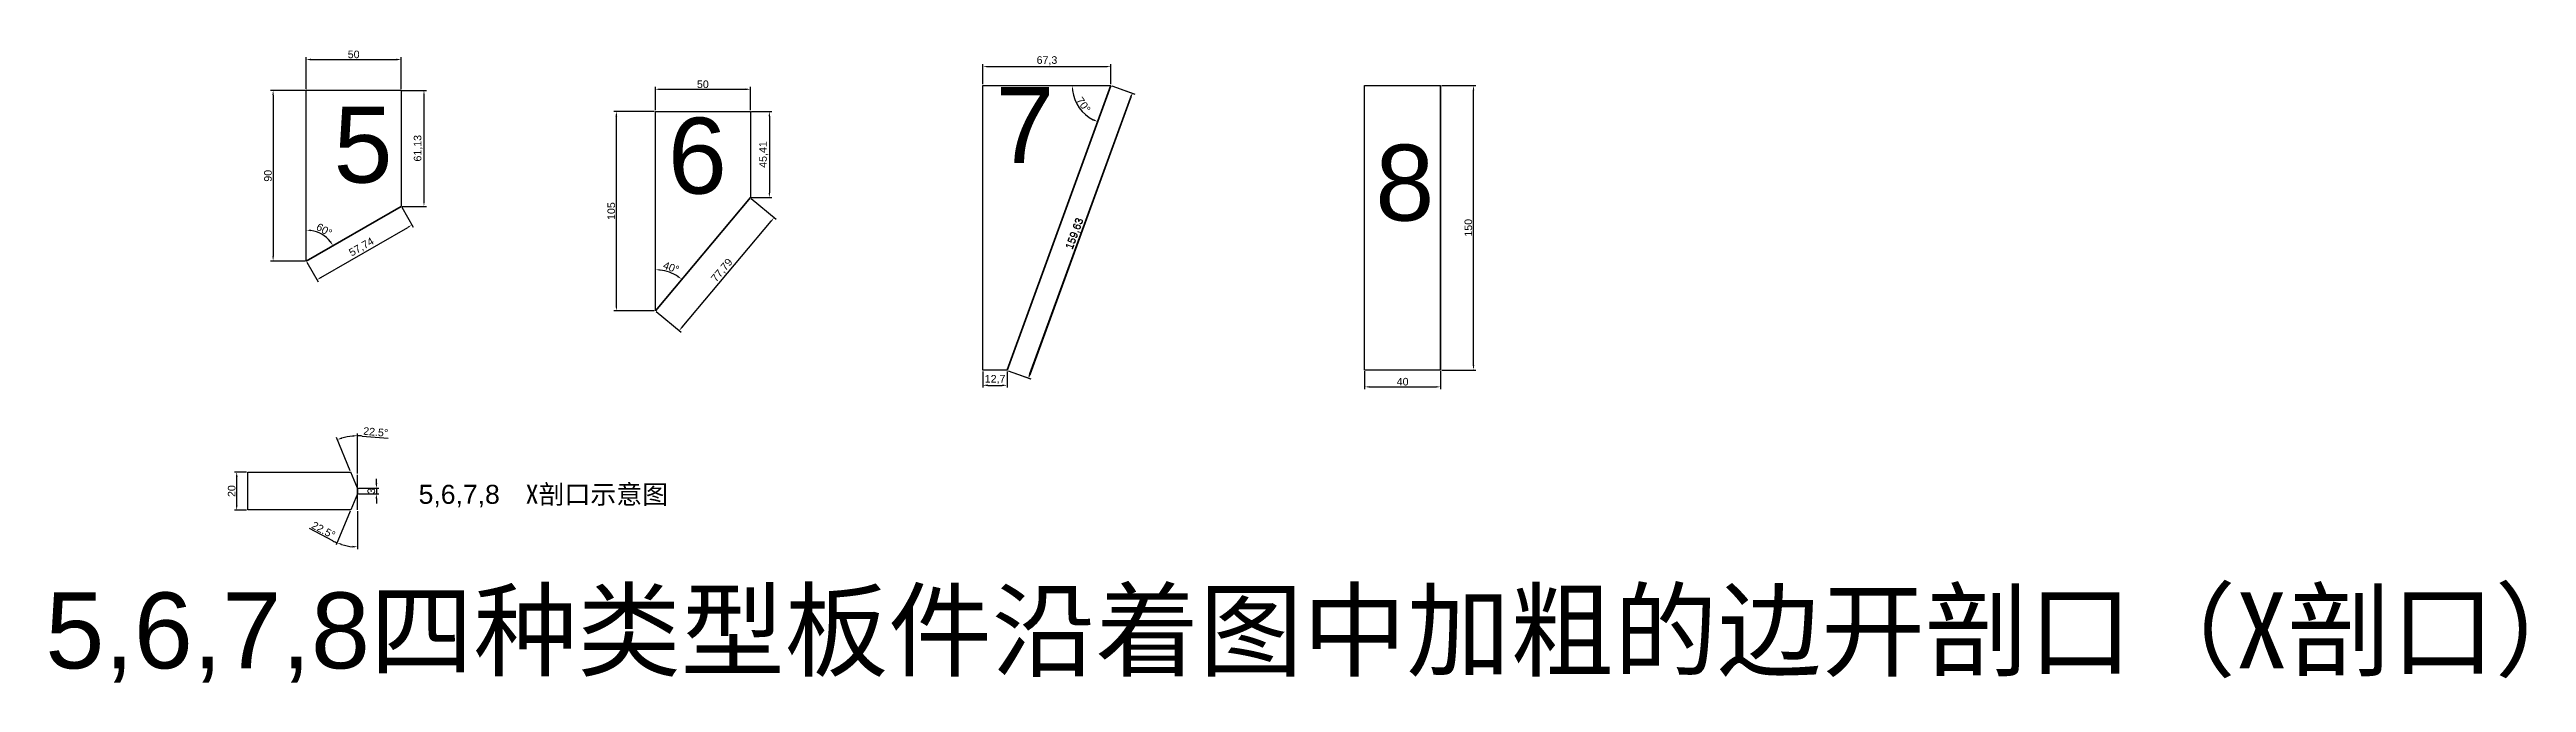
# Model space of a CAD drawing. Header units: millimetres. Extents: x 3071 to 17740, y -10095 to 4997.
# Drawn here: x 6681 to 7985, y -4010 to -3676 of the extents above; entities that cross this region are included whole.
import ezdxf

# ---------------------------------------------------------------- set-up
doc = ezdxf.new("R2010")
doc.units = ezdxf.units.MM
doc.layers.add('尺寸标注', color=6, linetype='Continuous')
doc.layers.add('标号', color=4, linetype='Continuous')
doc.styles.get("Standard").update_dxf_attribs({"font": 'arial.ttf'})
doc.dimstyles.new('ISO-25-old', dxfattribs={"dimtxt": 4, "dimasz": 2.5, "dimexe": 1.25, "dimexo": 0.625, "dimtad": 1, "dimtxsty": 'Standard', "dimcen": 2.5, "dimadec": 0, "dimazin": 0, "dimtfac": 1, "dimtmove": 0, "dimatfit": 3, "dimfxl": 1, "dimarcsym": 0})

# ---------------------------------------------------------------- blocks, each defined once
blk = doc.blocks.new('*D197')
at = {"layer": 'Defpoints', "color": 0, "transparency": 16777216}
for p in [(7373.3, -3845.4), (7413.3, -3845.4), (7413.3, -3854.2)]:
    blk.add_point(p, dxfattribs=at)
at = {"layer": '尺寸标注', "color": 0, "lineweight": -2, "transparency": 16777216}
for p, q in [((7373.3, -3846), (7373.3, -3855.4)), ((7375.8, -3854.2), (7410.8, -3854.2)), ((7413.3, -3846), (7413.3, -3855.4))]:
    blk.add_line(p, q, dxfattribs=at)
at = {"layer": '尺寸标注', "color": 0, "transparency": 16777216}
for points in [[(7375.8, -3853.8), (7375.8, -3854.6), (7373.3, -3854.2)], [(7410.8, -3853.8), (7410.8, -3854.6), (7413.3, -3854.2)]]:
    blk.add_solid(points, dxfattribs=at)
at = {"layer": '尺寸标注', "color": 0, "transparency": 16777216, "insert": (7393.3, -3851.5), "char_height": 4, "attachment_point": 5}
blk.add_mtext('40', dxfattribs=at)
blk = doc.blocks.new('*D198')
at = {"layer": 'Defpoints', "color": 0, "transparency": 16777216}
for p in [(7413.3, -3695.4), (7430.6, -3695.4), (7413.3, -3845.4)]:
    blk.add_point(p, dxfattribs=at)
at = {"layer": '尺寸标注', "color": 0, "lineweight": -2, "transparency": 16777216}
for p, q in [((7413.9, -3695.4), (7431.9, -3695.4)), ((7430.6, -3842.9), (7430.6, -3697.9)), ((7413.9, -3845.4), (7431.9, -3845.4))]:
    blk.add_line(p, q, dxfattribs=at)
at = {"layer": '尺寸标注', "color": 0, "transparency": 16777216}
for points in [[(7430.2, -3697.9), (7431, -3697.9), (7430.6, -3695.4)], [(7430.2, -3842.9), (7431, -3842.9), (7430.6, -3845.4)]]:
    blk.add_solid(points, dxfattribs=at)
at = {"layer": '尺寸标注', "color": 0, "transparency": 16777216, "insert": (7427.9, -3770.4), "char_height": 4, "attachment_point": 5, "rotation": 90}
blk.add_mtext('150', dxfattribs=at)
blk = doc.blocks.new('*D199')
at = {"layer": 'Defpoints', "color": 0, "transparency": 16777216}
for p in [(6816.2, -3698), (6798.8, -3788), (6816.2, -3788)]:
    blk.add_point(p, dxfattribs=at)
at = {"layer": '尺寸标注', "color": 0, "lineweight": -2, "transparency": 16777216}
for p, q in [((6815.6, -3698), (6797.5, -3698)), ((6798.8, -3700.5), (6798.8, -3785.5)), ((6815.6, -3788), (6797.5, -3788))]:
    blk.add_line(p, q, dxfattribs=at)
at = {"layer": '尺寸标注', "color": 0, "transparency": 16777216}
for points in [[(6798.4, -3700.5), (6799.2, -3700.5), (6798.8, -3698)], [(6798.4, -3785.5), (6799.2, -3785.5), (6798.8, -3788)]]:
    blk.add_solid(points, dxfattribs=at)
at = {"layer": '尺寸标注', "color": 0, "transparency": 16777216, "insert": (6796.1, -3743), "char_height": 4, "attachment_point": 5, "rotation": 90}
blk.add_mtext('90', dxfattribs=at)
blk = doc.blocks.new('*D200')
at = {"layer": 'Defpoints', "color": 0, "transparency": 16777216}
for p in [(6866.2, -3681.8), (6816.2, -3698), (6866.2, -3698)]:
    blk.add_point(p, dxfattribs=at)
at = {"layer": '尺寸标注', "color": 0, "lineweight": -2, "transparency": 16777216}
for p, q in [((6816.2, -3697.3), (6816.2, -3680.5)), ((6818.7, -3681.8), (6863.7, -3681.8)), ((6866.2, -3697.3), (6866.2, -3680.5))]:
    blk.add_line(p, q, dxfattribs=at)
at = {"layer": '尺寸标注', "color": 0, "transparency": 16777216}
for points in [[(6818.7, -3681.3), (6818.7, -3682.2), (6816.2, -3681.8)], [(6863.7, -3681.3), (6863.7, -3682.2), (6866.2, -3681.8)]]:
    blk.add_solid(points, dxfattribs=at)
at = {"layer": '尺寸标注', "color": 0, "transparency": 16777216, "insert": (6841.2, -3679.1), "char_height": 4, "attachment_point": 5}
blk.add_mtext('50', dxfattribs=at)
blk = doc.blocks.new('*D201')
at = {"layer": 'Defpoints', "color": 0, "transparency": 16777216}
for p in [(6979.5, -3709.1), (7000, -3709.1), (7000, -3814.1)]:
    blk.add_point(p, dxfattribs=at)
at = {"layer": '尺寸标注', "color": 0, "lineweight": -2, "transparency": 16777216}
for p, q in [((6999.4, -3709.1), (6978.2, -3709.1)), ((6979.5, -3811.6), (6979.5, -3711.6)), ((6999.4, -3814.1), (6978.2, -3814.1))]:
    blk.add_line(p, q, dxfattribs=at)
at = {"layer": '尺寸标注', "color": 0, "transparency": 16777216}
for points in [[(6979, -3711.6), (6979.9, -3711.6), (6979.5, -3709.1)], [(6979, -3811.6), (6979.9, -3811.6), (6979.5, -3814.1)]]:
    blk.add_solid(points, dxfattribs=at)
at = {"layer": '尺寸标注', "color": 0, "transparency": 16777216, "insert": (6976.8, -3761.6), "char_height": 4, "attachment_point": 5, "rotation": 90}
blk.add_mtext('105', dxfattribs=at)
blk = doc.blocks.new('*D202')
at = {"layer": 'Defpoints', "color": 0, "transparency": 16777216}
for p in [(6866.2, -3759.1), (6871.9, -3768.9), (6816.2, -3788)]:
    blk.add_point(p, dxfattribs=at)
at = {"layer": '尺寸标注', "color": 0, "lineweight": -2, "transparency": 16777216}
for p, q in [((6866.5, -3759.6), (6872.5, -3770)), ((6824, -3796.5), (6869.7, -3770.2)), ((6816.5, -3788.5), (6822.5, -3798.9))]:
    blk.add_line(p, q, dxfattribs=at)
at = {"layer": '尺寸标注', "color": 0, "transparency": 16777216}
for points in [[(6869.5, -3769.8), (6869.9, -3770.5), (6871.9, -3768.9)], [(6823.8, -3796.2), (6824.3, -3796.9), (6821.9, -3797.8)]]:
    blk.add_solid(points, dxfattribs=at)
at = {"layer": '尺寸标注', "color": 0, "transparency": 16777216, "insert": (6845.4, -3780.7), "char_height": 4, "attachment_point": 5, "rotation": 30}
blk.add_mtext('57,74', dxfattribs=at)
blk = doc.blocks.new('*D203')
at = {"layer": 'Defpoints', "color": 0, "transparency": 16777216}
for p in [(6866.2, -3698), (6866.2, -3759.1), (6878.2, -3759.1)]:
    blk.add_point(p, dxfattribs=at)
at = {"layer": '尺寸标注', "color": 0, "lineweight": -2, "transparency": 16777216}
for p, q in [((6866.8, -3698), (6879.5, -3698)), ((6878.2, -3700.5), (6878.2, -3756.6)), ((6866.8, -3759.1), (6879.5, -3759.1))]:
    blk.add_line(p, q, dxfattribs=at)
at = {"layer": '尺寸标注', "color": 0, "transparency": 16777216}
for points in [[(6877.8, -3700.5), (6878.6, -3700.5), (6878.2, -3698)], [(6877.8, -3756.6), (6878.6, -3756.6), (6878.2, -3759.1)]]:
    blk.add_solid(points, dxfattribs=at)
at = {"layer": '尺寸标注', "color": 0, "transparency": 16777216, "insert": (6875.2, -3728.5), "char_height": 4, "attachment_point": 5, "rotation": 90}
blk.add_mtext('61,13', dxfattribs=at)
blk = doc.blocks.new('*D204')
at = {"layer": 'Defpoints', "color": 0, "transparency": 16777216}
for p in [(7050, -3697.4), (7000, -3709.1), (7050, -3709.1)]:
    blk.add_point(p, dxfattribs=at)
at = {"layer": '尺寸标注', "color": 0, "lineweight": -2, "transparency": 16777216}
for p, q in [((7000, -3708.5), (7000, -3696.2)), ((7002.5, -3697.4), (7047.5, -3697.4)), ((7050, -3708.5), (7050, -3696.2))]:
    blk.add_line(p, q, dxfattribs=at)
at = {"layer": '尺寸标注', "color": 0, "transparency": 16777216}
for points in [[(7002.5, -3697), (7002.5, -3697.9), (7000, -3697.4)], [(7047.5, -3697), (7047.5, -3697.9), (7050, -3697.4)]]:
    blk.add_solid(points, dxfattribs=at)
at = {"layer": '尺寸标注', "color": 0, "transparency": 16777216, "insert": (7025, -3694.8), "char_height": 4, "attachment_point": 5}
blk.add_mtext('50', dxfattribs=at)
blk = doc.blocks.new('*D205')
at = {"layer": 'Defpoints', "color": 0, "transparency": 16777216}
for p in [(7000, -3709.1), (7050, -3754.5), (7009.7, -3794.8), (7000, -3814.1), (7000, -3814.1)]:
    blk.add_point(p, dxfattribs=at)
at = {"layer": '尺寸标注', "color": 0, "lineweight": -2, "transparency": 16777216}
blk.add_arc((7000, -3814.1), 21.6, 56.6318, 83.3682, dxfattribs=at)
at = {"layer": '尺寸标注', "color": 0, "transparency": 16777216}
for points in [[(7002.5, -3793), (7002.5, -3792.2), (7000, -3792.5)], [(7012.1, -3795.7), (7011.6, -3796.4), (7013.9, -3797.5)]]:
    blk.add_solid(points, dxfattribs=at)
at = {"layer": '尺寸标注', "color": 0, "transparency": 16777216, "insert": (7008.3, -3791.3), "char_height": 4, "attachment_point": 5, "rotation": 340}
blk.add_mtext('40°', dxfattribs=at)
blk = doc.blocks.new('*D206')
at = {"layer": 'Defpoints', "color": 0, "transparency": 16777216}
for p in [(7239.7, -3695.5), (7250.8, -3699.5), (7185.1, -3845.5)]:
    blk.add_point(p, dxfattribs=at)
at = {"layer": '尺寸标注', "color": 0, "lineweight": -2, "transparency": 16777216}
for p, q in [((7197.1, -3847.2), (7250, -3701.9)), ((7240.3, -3695.7), (7252, -3699.9)), ((7185.7, -3845.7), (7197.4, -3849.9))]:
    blk.add_line(p, q, dxfattribs=at)
at = {"layer": '尺寸标注', "color": 0, "transparency": 16777216}
for points in [[(7249.6, -3701.7), (7250.4, -3702), (7250.8, -3699.5)], [(7196.7, -3847), (7197.5, -3847.3), (7196.2, -3849.5)]]:
    blk.add_solid(points, dxfattribs=at)
at = {"layer": '尺寸标注', "color": 0, "transparency": 16777216, "insert": (7220.7, -3773.5), "char_height": 4, "attachment_point": 5, "rotation": 70}
blk.add_mtext('159,63', dxfattribs=at)
blk = doc.blocks.new('*D207')
at = {"layer": 'Defpoints', "color": 0, "transparency": 16777216}
for p in [(7172.4, -3845.5), (7185.1, -3845.5), (7185.1, -3853.4)]:
    blk.add_point(p, dxfattribs=at)
at = {"layer": '尺寸标注', "color": 0, "lineweight": -2, "transparency": 16777216}
for p, q in [((7172.4, -3846.1), (7172.4, -3854.6)), ((7174.9, -3853.4), (7182.6, -3853.4)), ((7185.1, -3846.1), (7185.1, -3854.6))]:
    blk.add_line(p, q, dxfattribs=at)
at = {"layer": '尺寸标注', "color": 0, "transparency": 16777216}
for points in [[(7174.9, -3852.9), (7174.9, -3853.8), (7172.4, -3853.4)], [(7182.6, -3852.9), (7182.6, -3853.8), (7185.1, -3853.4)]]:
    blk.add_solid(points, dxfattribs=at)
at = {"layer": '尺寸标注', "color": 0, "transparency": 16777216, "insert": (7178.8, -3850.3), "char_height": 4, "attachment_point": 5}
blk.add_mtext('12,7', dxfattribs=at)
blk = doc.blocks.new('*D208')
at = {"layer": 'Defpoints', "color": 0, "transparency": 16777216}
for p in [(7239.7, -3695.5), (7251.1, -3699.6), (7185.1, -3845.5)]:
    blk.add_point(p, dxfattribs=at)
at = {"layer": '尺寸标注', "color": 0, "lineweight": -2, "transparency": 16777216}
for p, q in [((7197.4, -3847.3), (7250.3, -3702)), ((7240.3, -3695.7), (7252.3, -3700)), ((7185.7, -3845.7), (7197.7, -3850))]:
    blk.add_line(p, q, dxfattribs=at)
at = {"layer": '尺寸标注', "color": 0, "transparency": 16777216}
for points in [[(7249.9, -3701.8), (7250.6, -3702.1), (7251.1, -3699.6)], [(7197, -3847.1), (7197.8, -3847.4), (7196.5, -3849.6)]]:
    blk.add_solid(points, dxfattribs=at)
at = {"layer": '尺寸标注', "color": 0, "transparency": 16777216, "insert": (7221, -3773.6), "char_height": 4, "attachment_point": 5, "rotation": 70}
blk.add_mtext('159,63', dxfattribs=at)
blk = doc.blocks.new('*D209')
at = {"layer": 'Defpoints', "color": 0, "transparency": 16777216}
for p in [(7172.4, -3695.5), (7239.7, -3695.5), (7239.7, -3695.5), (7221.1, -3703.5), (7185.1, -3845.5)]:
    blk.add_point(p, dxfattribs=at)
at = {"layer": '尺寸标注', "color": 0, "lineweight": -2, "transparency": 16777216}
blk.add_arc((7239.7, -3695.5), 20.3, 187.0764, 242.9236, dxfattribs=at)
at = {"layer": '尺寸标注', "color": 0, "transparency": 16777216}
for points in [[(7219.2, -3698), (7220, -3697.9), (7219.5, -3695.5)], [(7230.7, -3713.1), (7230.3, -3713.9), (7232.8, -3714.5)]]:
    blk.add_solid(points, dxfattribs=at)
at = {"layer": '尺寸标注', "color": 0, "transparency": 16777216, "insert": (7225.3, -3705.6), "char_height": 4, "attachment_point": 5, "rotation": 305}
blk.add_mtext('70°', dxfattribs=at)
blk = doc.blocks.new('*D194')
at = {"layer": 'Defpoints', "color": 0, "transparency": 16777216}
for p in [(7239.7, -3685.5), (7172.4, -3695.5), (7239.7, -3695.5)]:
    blk.add_point(p, dxfattribs=at)
at = {"layer": '尺寸标注', "color": 0, "lineweight": -2, "transparency": 16777216}
for p, q in [((7172.4, -3694.8), (7172.4, -3684.2)), ((7174.9, -3685.5), (7237.2, -3685.5)), ((7239.7, -3694.8), (7239.7, -3684.2))]:
    blk.add_line(p, q, dxfattribs=at)
at = {"layer": '尺寸标注', "color": 0, "transparency": 16777216}
for points in [[(7174.9, -3685.1), (7174.9, -3685.9), (7172.4, -3685.5)], [(7237.2, -3685.1), (7237.2, -3685.9), (7239.7, -3685.5)]]:
    blk.add_solid(points, dxfattribs=at)
at = {"layer": '尺寸标注', "color": 0, "transparency": 16777216, "insert": (7206.1, -3682.4), "char_height": 4, "attachment_point": 5}
blk.add_mtext('67,3', dxfattribs=at)
blk = doc.blocks.new('*D210')
at = {"layer": 'Defpoints', "color": 0, "transparency": 16777216}
for p in [(6816.2, -3698), (6866.2, -3759.1), (6826.7, -3775.4), (6816.2, -3788), (6816.2, -3788)]:
    blk.add_point(p, dxfattribs=at)
at = {"layer": '尺寸标注', "color": 0, "lineweight": -2, "transparency": 16777216}
blk.add_arc((6816.2, -3788), 16.4, 38.7543, 81.2457, dxfattribs=at)
at = {"layer": '尺寸标注', "color": 0, "transparency": 16777216}
for points in [[(6818.7, -3772.2), (6818.7, -3771.4), (6816.2, -3771.6)], [(6829.3, -3777.5), (6828.6, -3778), (6830.4, -3779.8)]]:
    blk.add_solid(points, dxfattribs=at)
at = {"layer": '尺寸标注', "color": 0, "transparency": 16777216, "insert": (6825.7, -3771.5), "char_height": 4, "attachment_point": 5, "rotation": 330}
blk.add_mtext('60°', dxfattribs=at)
blk = doc.blocks.new('*D195')
at = {"layer": 'Defpoints', "color": 0, "transparency": 16777216}
for p in [(7050, -3709.1), (7050, -3754.5), (7060, -3754.5)]:
    blk.add_point(p, dxfattribs=at)
at = {"layer": '尺寸标注', "color": 0, "lineweight": -2, "transparency": 16777216}
for p, q in [((7050.6, -3709.1), (7061.3, -3709.1)), ((7060, -3711.6), (7060, -3752)), ((7050.6, -3754.5), (7061.3, -3754.5))]:
    blk.add_line(p, q, dxfattribs=at)
at = {"layer": '尺寸标注', "color": 0, "transparency": 16777216}
for points in [[(7059.6, -3711.6), (7060.4, -3711.6), (7060, -3709.1)], [(7059.6, -3752), (7060.4, -3752), (7060, -3754.5)]]:
    blk.add_solid(points, dxfattribs=at)
at = {"layer": '尺寸标注', "color": 0, "transparency": 16777216, "insert": (7057, -3731.8), "char_height": 4, "attachment_point": 5, "rotation": 90}
blk.add_mtext('45,41', dxfattribs=at)
blk = doc.blocks.new('*D196')
at = {"layer": 'Defpoints', "color": 0, "transparency": 16777216}
for p in [(7050, -3754.5), (7062.5, -3765), (7000, -3814.1)]:
    blk.add_point(p, dxfattribs=at)
at = {"layer": '尺寸标注', "color": 0, "lineweight": -2, "transparency": 16777216}
for p, q in [((7014.1, -3822.7), (7060.9, -3766.9)), ((7050.5, -3754.9), (7063.5, -3765.8)), ((7000.5, -3814.5), (7013.5, -3825.4))]:
    blk.add_line(p, q, dxfattribs=at)
at = {"layer": '尺寸标注', "color": 0, "transparency": 16777216}
for points in [[(7060.6, -3766.7), (7061.2, -3767.2), (7062.5, -3765)], [(7013.8, -3822.4), (7014.5, -3822.9), (7012.5, -3824.6)]]:
    blk.add_solid(points, dxfattribs=at)
at = {"layer": '尺寸标注', "color": 0, "transparency": 16777216, "insert": (7035.2, -3792.9), "char_height": 4, "attachment_point": 5, "rotation": 50}
blk.add_mtext('77,79', dxfattribs=at)
blk = doc.blocks.new('*D216')
at = {"layer": 'Defpoints', "color": 0, "transparency": 16777216}
for p in [(6843.2, -3907.6), (6843.2, -3910.6), (6853.2, -3910.6)]:
    blk.add_point(p, dxfattribs=at)
at = {"layer": '尺寸标注', "color": 0, "lineweight": -2, "transparency": 16777216}
for p, q in [((6843.8, -3907.6), (6854.4, -3907.6)), ((6843.8, -3910.6), (6854.4, -3910.6)), ((6853.2, -3905.1), (6853.2, -3902.6)), ((6853.2, -3907.6), (6853.2, -3910.6)), ((6853.2, -3913.1), (6853.2, -3915.6))]:
    blk.add_line(p, q, dxfattribs=at)
at = {"layer": '尺寸标注', "color": 0, "transparency": 16777216}
for points in [[(6852.7, -3905.1), (6853.6, -3905.1), (6853.2, -3907.6)], [(6852.7, -3913.1), (6853.6, -3913.1), (6853.2, -3910.6)]]:
    blk.add_solid(points, dxfattribs=at)
at = {"layer": '尺寸标注', "color": 0, "transparency": 16777216, "insert": (6850.5, -3909.1), "char_height": 4, "attachment_point": 5, "rotation": 90}
blk.add_mtext('3', dxfattribs=at)
blk = doc.blocks.new('*D217')
at = {"layer": 'Defpoints', "color": 0, "transparency": 16777216}
for p in [(6785.4, -3899.1), (6779.6, -3919.1), (6785.4, -3919.1)]:
    blk.add_point(p, dxfattribs=at)
at = {"layer": '尺寸标注', "color": 0, "lineweight": -2, "transparency": 16777216}
for p, q in [((6784.8, -3899.1), (6778.4, -3899.1)), ((6779.6, -3901.6), (6779.6, -3916.6)), ((6784.8, -3919.1), (6778.4, -3919.1))]:
    blk.add_line(p, q, dxfattribs=at)
at = {"layer": '尺寸标注', "color": 0, "transparency": 16777216}
for points in [[(6779.2, -3901.6), (6780.1, -3901.6), (6779.6, -3899.1)], [(6779.2, -3916.6), (6780.1, -3916.6), (6779.6, -3919.1)]]:
    blk.add_solid(points, dxfattribs=at)
at = {"layer": '尺寸标注', "color": 0, "transparency": 16777216, "insert": (6777, -3909.1), "char_height": 4, "attachment_point": 5, "rotation": 90}
blk.add_mtext('20', dxfattribs=at)
blk = doc.blocks.new('*D218')
at = {"color": 0, "lineweight": -2, "transparency": 16777216}
for p, q in [((6839.4, -3898.5), (6832.1, -3880.9)), ((6843.2, -3899.9), (6843.2, -3878.7)), ((6845.7, -3880.1), (6859.4, -3881.3))]:
    blk.add_line(p, q, dxfattribs=at)
for start, end in [(95.1876, 107.3124), (84.8124, 90)]:
    blk.add_arc((6843.2, -3907.6), 27.6, start, end, dxfattribs=at)
at = {"color": 0, "transparency": 16777216}
for points in [[(6835.1, -3881.6), (6834.8, -3880.8), (6832.6, -3882)], [(6840.6, -3879.6), (6840.7, -3880.5), (6843.2, -3879.9)]]:
    blk.add_solid(points, dxfattribs=at)
at = {"layer": 'Defpoints', "color": 0, "transparency": 16777216}
for p in [(6836, -3880.9), (6839.6, -3899.1), (6843.2, -3900.6), (6843.2, -3907.6), (6843.2, -3919.1)]:
    blk.add_point(p, dxfattribs=at)
at = {"color": 0, "transparency": 16777216, "insert": (6852.8, -3878), "char_height": 4, "attachment_point": 5, "rotation": 354.8124}
blk.add_mtext('22.5°', dxfattribs=at)
blk = doc.blocks.new('*D219')
at = {"color": 0, "lineweight": -2, "transparency": 16777216}
for p, q in [((6839.4, -3919.6), (6832, -3937.5)), ((6843.2, -3919.7), (6843.2, -3939.7)), ((6830.2, -3935.3), (6818, -3928.9))]:
    blk.add_line(p, q, dxfattribs=at)
for start, end in [(242.3629, 247.5), (252.6371, 264.8629)]:
    blk.add_arc((6843.2, -3910.6), 27.9, start, end, dxfattribs=at)
at = {"color": 0, "transparency": 16777216}
for points in [[(6834.7, -3937.6), (6835, -3936.8), (6832.5, -3936.3)], [(6840.7, -3937.9), (6840.6, -3938.8), (6843.2, -3938.5)]]:
    blk.add_solid(points, dxfattribs=at)
at = {"layer": 'Defpoints', "color": 0, "transparency": 16777216}
for p in [(6843.2, -3900.6), (6843.2, -3910.6), (6839.6, -3919.1), (6843.2, -3919.1), (6839.5, -3938.2)]:
    blk.add_point(p, dxfattribs=at)
at = {"color": 0, "transparency": 16777216, "insert": (6825.3, -3929.7), "char_height": 4, "attachment_point": 5, "rotation": 332.3629}
blk.add_mtext('22.5°', dxfattribs=at)

msp = doc.modelspace()

# ---------------------------------------------------------------- linework, layer by layer
for p, q in [((6816.212, -3787.971), (6816.212, -3697.971)), ((6816.212, -3697.971), (6866.212, -3697.971)), ((6866.212, -3697.971), (6866.212, -3759.103)), ((7373.267, -3695.364), (7413.267, -3695.364)), ((7373.267, -3845.364), (7373.267, -3695.364)), ((7413.267, -3845.364), (7373.267, -3845.364)), ((6843.159, -3907.56), (6839.638, -3899.06)), ((6843.159, -3910.56), (6839.638, -3919.06)), ((6843.159, -3919.06), (6843.159, -3900.56))]:
    msp.add_line(p, q)
at = {"lineweight": 35}
for p, q in [((7185.119, -3845.468), (7239.714, -3695.468)), ((7413.267, -3695.364), (7413.267, -3845.364)), ((7000.006, -3814.083), (7050.006, -3754.495)), ((6866.212, -3759.103), (6816.212, -3787.971))]:
    msp.add_line(p, q, dxfattribs=at)
for points in [[(7185.119, -3845.468), (7172.416, -3845.468), (7172.416, -3695.468), (7239.714, -3695.468)], [(7000.006, -3814.083), (7000.006, -3709.083), (7050.006, -3709.083), (7050.006, -3754.495)], [(6839.638, -3919.06), (6785.419, -3919.06), (6785.419, -3899.06), (6839.638, -3899.06)], [(6843.159, -3907.56), (6843.159, -3910.56)]]:
    msp.add_lwpolyline(points)

# ---------------------------------------------------------------- texts
at = {"layer": '尺寸标注', "insert": (6875.397, -3905.801), "char_height": 10, "width": 495.36489, "attachment_point": 1}
msp.add_mtext('5,6,7,8{\\fSimSun|b0|i0|c134|p2;  X剖口示意图}', dxfattribs=at)
at = {"layer": '标号', "char_height": 40, "attachment_point": 7}
for s, width, heights, insert in [('7 ', 70.10425, [0], (7178.975, -3736.314)), ('5 ', 70.10425, [0], (6830.591, -3747.152)), ('6 ', 70.10425, [0], (7006.565, -3752.962)), ('8 ', 70.10425, [0], (7378.888, -3767.179)), ('5,6,7,8{\\fSimSun|b0|i0|c134|p2;四种类型板件沿着图中加粗的边开剖口（X剖口）}', 1605.41615, [52.667], (6678.891, -4009.944))]:
    msp.add_mtext_dynamic_manual_height_columns(s, width=width, gutter_width=12.5, heights=heights, dxfattribs=dict(at, insert=insert))

# ---------------------------------------------------------------- dimensions: what is measured, and where the dimension line sits
for base, line2, picture, middle in [((6836.01, -3880.88), ((6843.159, -3907.56), (6839.638, -3899.06)), '*D218', (6852.782, -3878.021)), ((6839.518, -3938.215), ((6843.159, -3910.56), (6839.638, -3919.06)), '*D219', (6825.333, -3929.701))]:
    dim = msp.add_angular_dim_2l(base=base, line1=((6843.159, -3919.06), (6843.159, -3900.56)), line2=line2, text='22.5°', dimstyle='ISO-25-old')
    dim.commit()
    dim.dimension.update_dxf_attribs({"geometry": picture, "text_midpoint": middle})
at = {"layer": '尺寸标注'}
for base, p1, p2, picture, middle in [((6866.212, -3681.765), (6816.212, -3697.971), (6866.212, -3697.971), '*D200', (6841.212, -3679.098)), ((7413.267, -3854.175), (7373.267, -3845.364), (7413.267, -3845.364), '*D197', (7393.267, -3851.508))]:
    dim = msp.add_linear_dim(base=base, p1=p1, p2=p2, dimstyle='ISO-25-old', dxfattribs=at)
    dim.commit()
    dim.dimension.update_dxf_attribs({"geometry": picture, "text_midpoint": middle})
for p1, p2, distance, picture, middle in [((7172.416, -3695.468), (7239.714, -3695.468), 10, '*D194', (7206.065, -3682.44)), ((6866.212, -3697.971), (6866.212, -3759.103), 11.99, '*D203', (6875.173, -3728.537)), ((7185.119, -3845.468), (7239.714, -3695.468), -11.842, '*D206', (7220.698, -3773.483)), ((7185.119, -3845.468), (7239.714, -3695.468), -12.129, '*D208', (7220.968, -3773.581)), ((7050.006, -3709.083), (7050.006, -3754.495), 10, '*D195', (7056.977, -3731.789)), ((7000.006, -3814.083), (7050.006, -3754.495), -16.35, '*D196', (7035.21, -3792.852)), ((6816.212, -3787.971), (6866.212, -3759.103), -11.339, '*D202', (6845.37, -3780.74)), ((7172.416, -3845.468), (7185.119, -3845.468), -7.887, '*D207', (7178.768, -3850.326)), ((6785.419, -3899.06), (6785.419, -3919.06), -5.781, '*D217', (6776.97, -3909.06))]:
    dim = msp.add_aligned_dim(p1=p1, p2=p2, distance=distance, dimstyle='ISO-25-old', dxfattribs=at)
    dim.commit()
    dim.dimension.update_dxf_attribs({"geometry": picture, "text_midpoint": middle})
for base, p1, p2, picture, middle in [((6798.78, -3787.971), (6816.212, -3697.971), (6816.212, -3787.971), '*D199', (6796.112, -3742.971)), ((7430.611, -3695.364), (7413.267, -3845.364), (7413.267, -3695.364), '*D198', (7427.944, -3770.364)), ((6979.453, -3709.083), (7000.006, -3814.083), (7000.006, -3709.083), '*D201', (6976.785, -3761.583))]:
    dim = msp.add_linear_dim(base=base, p1=p1, p2=p2, angle=90, dimstyle='ISO-25-old', dxfattribs=at)
    dim.commit()
    dim.dimension.update_dxf_attribs({"geometry": picture, "text_midpoint": middle})
for base, line1, line2, picture, middle in [((6826.739, -3775.424), ((6866.212, -3759.103), (6816.212, -3787.971)), ((6816.212, -3787.971), (6816.212, -3697.971)), '*D210', (6825.734, -3771.477)), ((7221.116, -3703.491), ((7172.416, -3695.468), (7239.714, -3695.468)), ((7185.119, -3845.468), (7239.714, -3695.468)), '*D209', (7225.307, -3705.556)), ((7009.705, -3794.771), ((7000.006, -3814.083), (7000.006, -3709.083)), ((7000.006, -3814.083), (7050.006, -3754.495)), '*D205', (7008.31, -3791.269))]:
    dim = msp.add_angular_dim_2l(base=base, line1=line1, line2=line2, dimstyle='ISO-25-old', dxfattribs=at)
    dim.commit()
    dim.dimension.update_dxf_attribs({"geometry": picture, "text_midpoint": middle})
for base, p1, p2, angle, picture, middle in [((7050.006, -3697.449), (7000.006, -3709.083), (7050.006, -3709.083), 0, '*D204', (7025.006, -3697.449)), ((6853.159, -3910.56), (6843.159, -3907.56), (6843.159, -3910.56), 270, '*D216', (6853.159, -3909.06))]:
    dim = msp.add_linear_dim(base=base, p1=p1, p2=p2, angle=angle, dimstyle='ISO-25-old', dxfattribs=at)
    dim.commit()
    dim.dimension.update_dxf_attribs({"geometry": picture, "text_midpoint": middle, "dimtype": 161})

doc.saveas('drawing.dxf')
